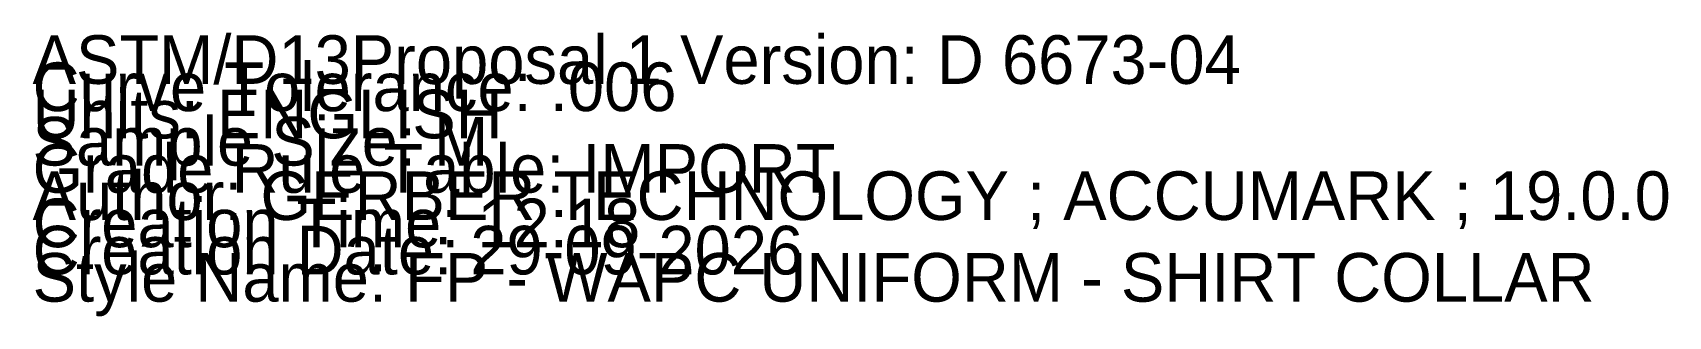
# Model space of a CAD drawing. Extents: x -83 to 8.4, y -0.1 to 36.8.
# Drawn here: x 0 to 8.4, y -0.08 to 1.38 of the extents above; entities outside this region: 1.
import ezdxf

# ---------------------------------------------------------------- set-up
doc = ezdxf.new("R2010")
doc.units = 0

# ---------------------------------------------------------------- blocks, each defined once
blk = doc.blocks.new('FP - WAPC UNIFORM - SHIRT COLLAR_M')
at = {"layer": '1'}
for points in [[(-81.3682, 35.7789), (-77.8697, 36.7902)], [(-77.8697, 36.7902), (-77.8801, 35.4469), (-77.8765, 34.6343), (-77.8619, 33.8216), (-77.8376, 33.0083), (-77.8062, 32.1947), (-77.7269, 30.562), (-77.6917, 29.7422), (-77.6635, 28.9222), (-77.6394, 28.0922), (-77.6635, 27.2622), (-77.6917, 26.4422), (-77.7269, 25.6224), (-77.8062, 23.9896), (-77.8376, 23.1761), (-77.8619, 22.3628), (-77.8765, 21.5501), (-77.8801, 20.7373), (-77.8697, 19.3942)], [(-81.3683, 20.4054), (-81.1373, 21.4931), (-80.9897, 22.2209), (-80.8543, 22.9471), (-80.7403, 23.6745), (-80.6463, 24.4037), (-80.5781, 25.1334), (-80.5381, 25.869), (-80.5094, 26.6106), (-80.4892, 27.3537), (-80.4758, 28.0922), (-80.4892, 28.8307), (-80.5094, 29.5738), (-80.5381, 30.3154), (-80.5781, 31.0511), (-80.6463, 31.7807), (-80.7403, 32.5098), (-80.8543, 33.2373), (-80.9897, 33.9635), (-81.1373, 34.6912), (-81.3682, 35.7789)], [(-77.8697, 19.3942), (-81.3683, 20.4054)]]:
    blk.add_lwpolyline(points, dxfattribs=at)
at = {"layer": '14'}
for points in [[(-80.907, 35.5024), (-78.2675, 36.2654)], [(-78.2675, 36.2654), (-78.2738, 35.4476), (-78.2702, 34.6299), (-78.2555, 33.8122), (-78.2311, 32.9948), (-78.1995, 32.1776), (-78.1202, 30.544), (-78.0851, 29.727), (-78.057, 28.9097), (-78.0333, 28.0922), (-78.057, 27.2747), (-78.0851, 26.4574), (-78.1202, 25.6404), (-78.1995, 24.0068), (-78.2311, 23.1896), (-78.2555, 22.3722), (-78.2702, 21.5545), (-78.2738, 20.7367), (-78.2675, 19.919)], [(-80.9071, 20.6819), (-80.7518, 21.4131), (-80.6032, 22.1457), (-80.4662, 22.8805), (-80.3505, 23.6189), (-80.2549, 24.3602), (-80.1854, 25.1044), (-80.1448, 25.8507), (-80.1159, 26.5977), (-80.0956, 27.3448), (-80.082, 28.0922), (-80.0956, 28.8396), (-80.1159, 29.5868), (-80.1448, 30.3337), (-80.1854, 31.0801), (-80.2549, 31.8242), (-80.3505, 32.5655), (-80.4662, 33.3039), (-80.6032, 34.0387), (-80.7518, 34.7712), (-80.907, 35.5024)], [(-78.2675, 19.919), (-80.9071, 20.6819)]]:
    blk.add_lwpolyline(points, dxfattribs=at)
at = {"layer": '2'}
for p in [(-77.8697, 36.7902), (-77.8697, 36.7902), (-78.2675, 36.2654), (-78.2675, 36.2654), (-81.3682, 35.7789), (-81.3682, 35.7789), (-80.7282, 35.5581), (-80.907, 35.5024), (-80.907, 35.5024), (-83.0135, 28.0922), (-80.4758, 28.0922), (-80.082, 28.0922), (-75.9269, 28.0922), (-80.9071, 20.6819), (-80.9071, 20.6819), (-80.6945, 20.6157), (-81.3683, 20.4054), (-81.3683, 20.4054), (-78.2675, 19.919), (-78.2675, 19.919), (-77.8697, 19.3942), (-77.8697, 19.3942)]:
    blk.add_point(p, dxfattribs=at)
at = {"layer": '3'}
for p in [(-80.7163, 35.5024), (-80.702, 35.4361), (-78.2738, 35.4476), (-77.8801, 35.4469), (-80.6878, 35.3698), (-80.6593, 35.2372), (-80.7518, 34.7712), (-80.5593, 34.7713), (-81.1373, 34.6912), (-78.2702, 34.6299), (-77.8765, 34.6343), (-80.6032, 34.0387), (-80.4089, 34.0387), (-80.9897, 33.9635), (-78.2555, 33.8122), (-77.8619, 33.8216), (-80.4662, 33.3039), (-80.2702, 33.3039), (-80.8543, 33.2373), (-78.2311, 32.9948), (-77.8376, 33.0083), (-80.3505, 32.5655), (-80.1527, 32.5655), (-80.7403, 32.5098), (-77.8062, 32.1947), (-78.1995, 32.1776), (-80.6463, 31.7807), (-80.2549, 31.8242), (-80.0552, 31.8242), (-80.5781, 31.0511), (-80.1854, 31.0801), (-79.984, 31.08), (-78.1202, 30.544), (-77.7269, 30.562), (-80.1448, 30.3337), (-79.9416, 30.3337), (-80.5381, 30.3154), (-78.0851, 29.727), (-77.6917, 29.7422), (-80.1159, 29.5868), (-79.911, 29.5868), (-80.5094, 29.5738), (-78.057, 28.9097), (-77.6635, 28.9222), (-80.4892, 28.8307), (-80.0956, 28.8396), (-79.8889, 28.8396), (-79.8735, 28.0922), (-78.0333, 28.0922), (-77.6394, 28.0922), (-80.4892, 27.3537), (-80.0956, 27.3448), (-79.8853, 27.3448), (-78.057, 27.2747), (-77.6635, 27.2622), (-80.5094, 26.6106), (-80.1159, 26.5977), (-79.9039, 26.5977), (-78.0851, 26.4574), (-77.6917, 26.4422), (-80.5381, 25.869), (-80.1448, 25.8507), (-79.9309, 25.8507), (-78.1202, 25.6404), (-77.7269, 25.6224), (-80.5781, 25.1334), (-80.1854, 25.1044), (-79.9698, 25.1044), (-80.6463, 24.4037), (-80.2549, 24.3602), (-80.0374, 24.3602), (-78.1995, 24.0068), (-77.8062, 23.9896), (-80.7403, 23.6745), (-80.3505, 23.6189), (-80.1313, 23.6189), (-78.2311, 23.1896), (-77.8376, 23.1761), (-80.8543, 22.9471), (-80.4662, 22.8805), (-80.2452, 22.8805), (-78.2555, 22.3722), (-77.8619, 22.3628), (-80.9897, 22.2209), (-80.6032, 22.1457), (-80.3804, 22.1457), (-78.2702, 21.5545), (-77.8765, 21.5501), (-81.1373, 21.4931), (-80.7518, 21.4131), (-80.5272, 21.4131), (-80.6063, 21.0364), (-80.6435, 20.8591), (-80.6621, 20.7705), (-80.6807, 20.6819), (-78.2738, 20.7367), (-77.8801, 20.7373)]:
    blk.add_point(p, dxfattribs=at)
at = {"layer": '5'}
blk.add_line((-83.0135, 28.0922), (-75.9269, 28.0922), dxfattribs=at)
at = {"layer": '7'}
blk.add_line((-83.0135, 28.0922), (-75.9269, 28.0922), dxfattribs=at)
at = {"layer": '8'}
blk.add_lwpolyline([(-80.6945, 20.6157), (-80.6807, 20.6819), (-80.6621, 20.7705), (-80.6435, 20.8591), (-80.6063, 21.0364), (-80.5272, 21.4131), (-80.3804, 22.1457), (-80.2452, 22.8805), (-80.1313, 23.6189), (-80.0374, 24.3602), (-79.9698, 25.1044), (-79.9309, 25.8507), (-79.9039, 26.5977), (-79.8853, 27.3448), (-79.8735, 28.0922), (-79.8889, 28.8396), (-79.911, 29.5868), (-79.9416, 30.3337), (-79.984, 31.08), (-80.0552, 31.8242), (-80.1527, 32.5655), (-80.2702, 33.3039), (-80.4089, 34.0387), (-80.5593, 34.7713), (-80.6593, 35.2372), (-80.6878, 35.3698), (-80.702, 35.4361), (-80.7163, 35.5024), (-80.7282, 35.5581)], dxfattribs=at)
at = {"layer": '84'}
for points in [[(-81.3682, 35.7789), (-77.8697, 36.7902)], [(-77.8697, 36.7902), (-77.8801, 35.4469), (-77.8765, 34.6343), (-77.8619, 33.8216), (-77.8376, 33.0083), (-77.8062, 32.1947), (-77.7269, 30.562), (-77.6917, 29.7422), (-77.6635, 28.9222), (-77.6394, 28.0922), (-77.6635, 27.2622), (-77.6917, 26.4422), (-77.7269, 25.6224), (-77.8062, 23.9896), (-77.8376, 23.1761), (-77.8619, 22.3628), (-77.8765, 21.5501), (-77.8801, 20.7373), (-77.8697, 19.3942)], [(-81.3683, 20.4054), (-81.1373, 21.4931), (-80.9897, 22.2209), (-80.8543, 22.9471), (-80.7403, 23.6745), (-80.6463, 24.4037), (-80.5781, 25.1334), (-80.5381, 25.869), (-80.5094, 26.6106), (-80.4892, 27.3537), (-80.4758, 28.0922), (-80.4892, 28.8307), (-80.5094, 29.5738), (-80.5381, 30.3154), (-80.5781, 31.0511), (-80.6463, 31.7807), (-80.7403, 32.5098), (-80.8543, 33.2373), (-80.9897, 33.9635), (-81.1373, 34.6912), (-81.3682, 35.7789)], [(-77.8697, 19.3942), (-81.3683, 20.4054)]]:
    blk.add_lwpolyline(points, dxfattribs=at)
at = {"layer": '85'}
blk.add_lwpolyline([(-80.6945, 20.6157), (-80.6807, 20.6819), (-80.6621, 20.7705), (-80.6435, 20.8591), (-80.6063, 21.0364), (-80.5272, 21.4131), (-80.3804, 22.1457), (-80.2452, 22.8805), (-80.1313, 23.6189), (-80.0374, 24.3602), (-79.9698, 25.1044), (-79.9309, 25.8507), (-79.9039, 26.5977), (-79.8853, 27.3448), (-79.8735, 28.0922), (-79.8889, 28.8396), (-79.911, 29.5868), (-79.9416, 30.3337), (-79.984, 31.08), (-80.0552, 31.8242), (-80.1527, 32.5655), (-80.2702, 33.3039), (-80.4089, 34.0387), (-80.5593, 34.7713), (-80.6593, 35.2372), (-80.6878, 35.3698), (-80.702, 35.4361), (-80.7163, 35.5024), (-80.7282, 35.5581)], dxfattribs=at)
at = {"layer": '87'}
for points in [[(-80.907, 35.5024), (-78.2675, 36.2654)], [(-78.2675, 36.2654), (-78.2738, 35.4476), (-78.2702, 34.6299), (-78.2555, 33.8122), (-78.2311, 32.9948), (-78.1995, 32.1776), (-78.1202, 30.544), (-78.0851, 29.727), (-78.057, 28.9097), (-78.0333, 28.0922), (-78.057, 27.2747), (-78.0851, 26.4574), (-78.1202, 25.6404), (-78.1995, 24.0068), (-78.2311, 23.1896), (-78.2555, 22.3722), (-78.2702, 21.5545), (-78.2738, 20.7367), (-78.2675, 19.919)], [(-80.9071, 20.6819), (-80.7518, 21.4131), (-80.6032, 22.1457), (-80.4662, 22.8805), (-80.3505, 23.6189), (-80.2549, 24.3602), (-80.1854, 25.1044), (-80.1448, 25.8507), (-80.1159, 26.5977), (-80.0956, 27.3448), (-80.082, 28.0922), (-80.0956, 28.8396), (-80.1159, 29.5868), (-80.1448, 30.3337), (-80.1854, 31.0801), (-80.2549, 31.8242), (-80.3505, 32.5655), (-80.4662, 33.3039), (-80.6032, 34.0387), (-80.7518, 34.7712), (-80.907, 35.5024)], [(-78.2675, 19.919), (-80.9071, 20.6819)]]:
    blk.add_lwpolyline(points, dxfattribs=at)
at = {"layer": '1'}
for s, p in [('SIZE: M', (-79.5038, 28.6522)), ('CATEGORY: COLLAR', (-79.5038, 28.5122)), ('ANNOTATION', (-79.5038, 28.3722)), ('Quantity: 1,0', (-79.5038, 28.2322)), ('Piece Name: FP - WAPC UNIFORM - SHIRT COLLAR', (-79.5038, 28.0922))]:
    blk.add_text(s, height=0.25, dxfattribs=at).set_placement(p)
at = {"layer": '8'}
blk.add_text('NM', height=0.25, dxfattribs=at).set_placement((-80.6945, 20.6157))
at = {"layer": '85'}
blk.add_text('NM', height=0.25, dxfattribs=at).set_placement((-80.6945, 20.6157))

msp = doc.modelspace()

# ---------------------------------------------------------------- block references
at = {"layer": '1'}
msp.add_blockref('FP - WAPC UNIFORM - SHIRT COLLAR_M', (0, 0), dxfattribs=at)

# ---------------------------------------------------------------- texts
for s, p in [('ASTM/D13Proposal 1 Version: D 6673-04', (0, 1.12)), ('Curve Tolerance: .006', (0, 0.98)), ('Units: ENGLISH', (0, 0.84)), ('Sample Size: M', (0, 0.7)), ('Grade Rule Table: IMPORT', (0, 0.56)), ('Author: GERBER TECHNOLOGY ; ACCUMARK ; 19.0.0', (0, 0.42)), ('Creation Time: 12:18', (0, 0.28)), ('Creation Date: 29-09-2026', (0, 0.14)), ('Style Name: FP - WAPC UNIFORM - SHIRT COLLAR', (0, 0))]:
    msp.add_text(s, height=0.25, dxfattribs=at).set_placement(p)

doc.saveas('drawing.dxf')
